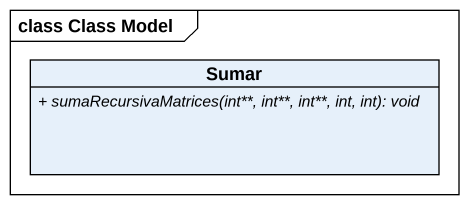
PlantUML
@startuml
mainframe class Class Model
hide circle
hide empty members
skinparam classAttributeIconSize 0
class Sumar {
  {abstract} + sumaRecursivaMatrices(int~**, int~**, int~**, int, int): void
}
@enduml
